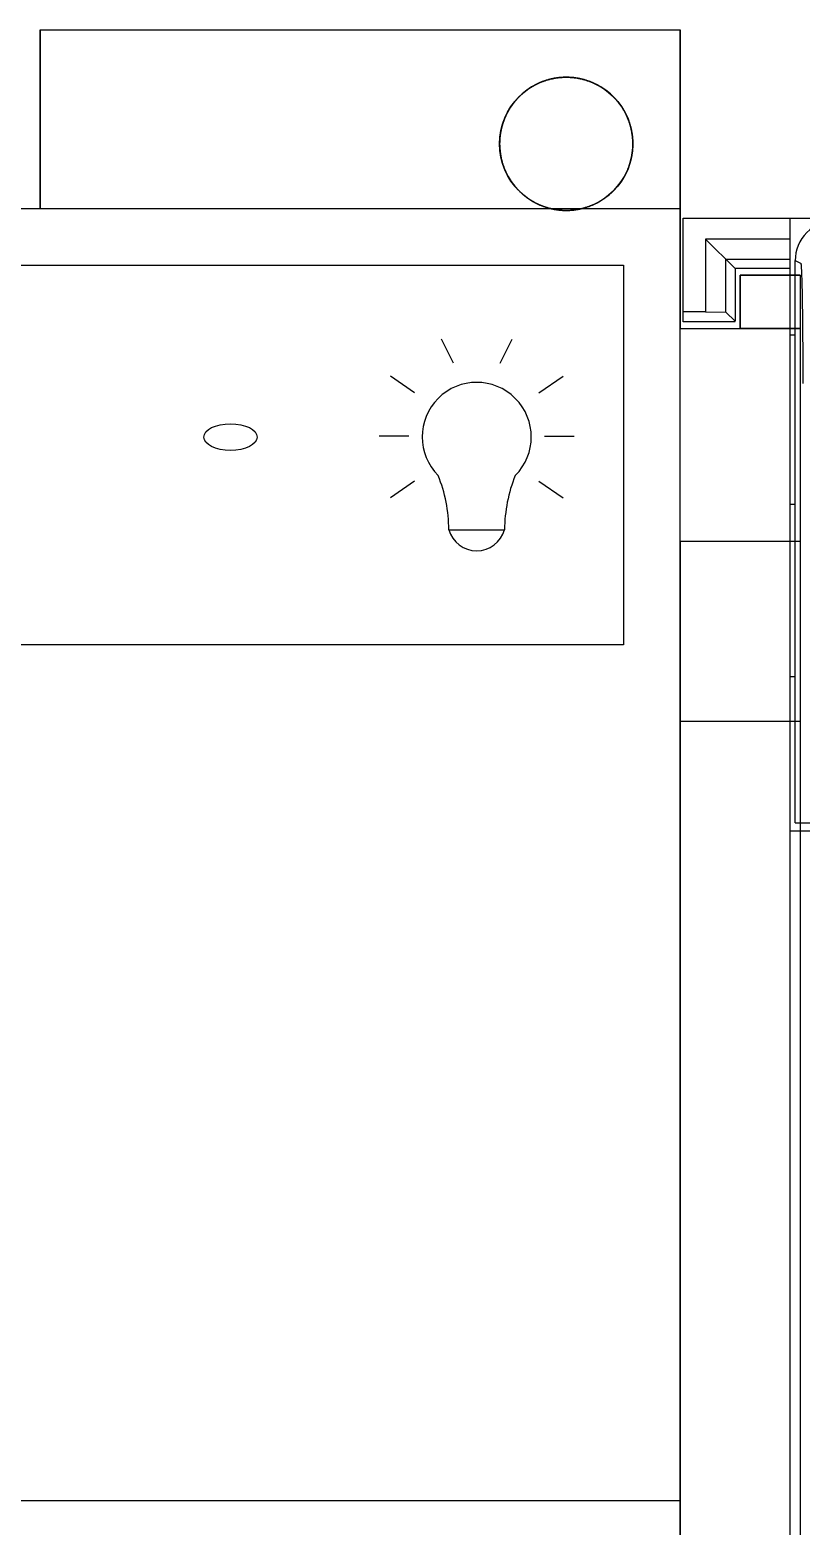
# Model space of a CAD drawing. Header units: inches. Extents: x -38 to 199, y -310 to 64.
# Drawn here: x 163.312 to 164.451, y 57.961 to 60.172 of the extents above; entities that cross this region are included whole.
import ezdxf

# ---------------------------------------------------------------- set-up
doc = ezdxf.new("R2010")
doc.units = ezdxf.units.IN
doc.header["$MEASUREMENT"] = 0
doc.layers.add('PLC', color=7, linetype='Continuous')

# ---------------------------------------------------------------- blocks, each defined once
blk = doc.blocks.new('24VPS')
at = {"layer": 'PLC', "color": 7, "linetype": 'Continuous'}
for p, q in [((178.445, -64.4078), (179.3899, -64.4078)), ((178.445, -64.6716), (178.445, -64.4078)), ((178.445, -64.4078), (178.445, -64.6716)), ((178.445, -64.4078), (179.3899, -64.4078)), ((178.445, -64.4078), (179.3899, -64.4078)), ((178.445, -64.4078), (179.3899, -64.4078)), ((178.445, -64.6716), (178.445, -64.4078)), ((178.445, -64.4078), (178.445, -64.6716)), ((179.3899, -64.4078), (179.3899, -64.8488)), ((179.3899, -64.4078), (179.3899, -64.8488)), ((179.3899, -64.6716), (179.3899, -64.4078)), ((179.3899, -64.6716), (179.3899, -64.4078)), ((176.8111, -64.6716), (179.3899, -64.6716)), ((176.8111, -64.6716), (179.3899, -64.6716)), ((178.0119, -64.6716), (178.445, -64.6716)), ((178.0119, -64.6716), (178.445, -64.6716)), ((178.445, -64.6716), (179.1976, -64.6716)), ((178.445, -64.6716), (179.1976, -64.6716)), ((179.1976, -64.6716), (179.2455, -64.6716)), ((179.1976, -64.6716), (179.2455, -64.6716)), ((179.2455, -64.6716), (179.3899, -64.6716)), ((179.2455, -64.6716), (179.3899, -64.6716)), ((179.3899, -69.3173), (179.3899, -64.6716)), ((179.3899, -69.3173), (179.3899, -64.6716)), ((179.4785, -64.77), (179.567, -64.77)), ((179.4785, -64.8488), (179.4785, -64.77)), ((179.4785, -64.77), (179.4785, -64.8488)), ((179.567, -64.77), (179.4785, -64.77)), ((179.567, -64.77), (179.4785, -64.77)), ((179.4785, -64.77), (179.567, -64.77)), ((179.4785, -64.77), (179.4785, -64.8488)), ((179.4785, -64.8488), (179.4785, -64.77)), ((179.567, -64.77), (179.567, -69.2188)), ((179.3899, -64.8488), (179.567, -64.8488)), ((179.3899, -64.8488), (179.567, -64.8488)), ((179.3899, -65.1637), (179.3899, -64.8488)), ((179.3899, -65.1637), (179.3899, -64.8488)), ((179.567, -64.8488), (179.4785, -64.8488)), ((179.567, -64.8488), (179.4785, -64.8488)), ((179.3899, -65.1637), (179.3899, -65.4295)), ((179.567, -65.1637), (179.3899, -65.1637)), ((179.567, -65.1637), (179.3899, -65.1637)), ((179.567, -65.1637), (179.3899, -65.1637)), ((179.567, -65.1637), (179.3899, -65.1637)), ((179.3899, -65.1637), (179.3899, -65.4295)), ((179.3899, -65.4295), (179.3899, -68.8153)), ((179.567, -65.4295), (179.3899, -65.4295)), ((179.567, -65.4295), (179.3899, -65.4295)), ((179.567, -65.4295), (179.3899, -65.4295)), ((179.567, -65.4295), (179.3899, -65.4295)), ((179.3899, -65.4295), (179.3899, -68.8153))]:
    blk.add_line(p, q, dxfattribs=at)
at = {"layer": 'PLC', "color": 7, "linetype": 'Continuous', "flags": 128}
for points in [[(179.3199, -64.5761), (179.3199, -64.575), (179.3199, -64.5739), (179.3198, -64.5728), (179.3198, -64.5717), (179.3197, -64.5706), (179.3197, -64.5695), (179.3196, -64.5683), (179.3195, -64.5672), (179.3194, -64.5661), (179.3192, -64.565), (179.3191, -64.5639), (179.319, -64.5628), (179.3188, -64.5617), (179.3186, -64.5606), (179.3185, -64.5595), (179.3183, -64.5584), (179.3181, -64.5573), (179.3179, -64.5562), (179.3176, -64.5551), (179.3174, -64.5541), (179.3171, -64.553), (179.3168, -64.5519), (179.3166, -64.5508), (179.3163, -64.5498), (179.316, -64.5487), (179.3157, -64.5476), (179.3153, -64.5465), (179.315, -64.5455), (179.3146, -64.5444), (179.3143, -64.5434), (179.3139, -64.5423), (179.3135, -64.5413), (179.3131, -64.5403), (179.3127, -64.5392), (179.3123, -64.5382), (179.3119, -64.5372), (179.3114, -64.5362), (179.311, -64.5351), (179.3105, -64.5341), (179.31, -64.5331), (179.3095, -64.5321), (179.309, -64.5311), (179.3085, -64.5302), (179.308, -64.5292), (179.3074, -64.5282), (179.3069, -64.5272), (179.3063, -64.5263), (179.3058, -64.5253), (179.3052, -64.5244), (179.3046, -64.5234), (179.304, -64.5225), (179.3034, -64.5216), (179.3028, -64.5206), (179.3021, -64.5197), (179.3015, -64.5188), (179.3008, -64.5179), (179.3002, -64.517), (179.2995, -64.5161), (179.2988, -64.5153), (179.2981, -64.5144), (179.2974, -64.5135), (179.2967, -64.5127), (179.296, -64.5118), (179.2953, -64.511), (179.2945, -64.5102), (179.2938, -64.5093), (179.293, -64.5085), (179.2922, -64.5077), (179.2915, -64.5069), (179.2907, -64.5061), (179.2899, -64.5054), (179.2891, -64.5046), (179.2883, -64.5038), (179.2875, -64.5031), (179.2866, -64.5023), (179.2858, -64.5016), (179.2849, -64.5009), (179.2841, -64.5002), (179.2832, -64.4995), (179.2824, -64.4988), (179.2815, -64.4981), (179.2806, -64.4974), (179.2797, -64.4968), (179.2788, -64.4961), (179.2779, -64.4955), (179.277, -64.4948), (179.2761, -64.4942), (179.2751, -64.4936), (179.2742, -64.493), (179.2733, -64.4924), (179.2723, -64.4918), (179.2714, -64.4913), (179.2704, -64.4907), (179.2694, -64.4902), (179.2685, -64.4896), (179.2675, -64.4891), (179.2665, -64.4886), (179.2655, -64.4881), (179.2645, -64.4876), (179.2635, -64.4871), (179.2625, -64.4866), (179.2615, -64.4862), (179.2605, -64.4857), (179.2594, -64.4853), (179.2584, -64.4849), (179.2574, -64.4845), (179.2563, -64.4841), (179.2553, -64.4837), (179.2543, -64.4833), (179.2532, -64.4829), (179.2521, -64.4826), (179.2511, -64.4822), (179.25, -64.4819), (179.249, -64.4816), (179.2479, -64.4813), (179.2468, -64.481), (179.2457, -64.4807), (179.2447, -64.4805), (179.2436, -64.4802), (179.2425, -64.48), (179.2414, -64.4797), (179.2403, -64.4795), (179.2392, -64.4793), (179.2381, -64.4791), (179.237, -64.4789), (179.2359, -64.4788), (179.2348, -64.4786), (179.2337, -64.4785), (179.2326, -64.4783), (179.2315, -64.4782), (179.2304, -64.4781), (179.2293, -64.478), (179.2282, -64.4779), (179.2271, -64.4779), (179.226, -64.4778), (179.2249, -64.4778), (179.2238, -64.4777), (179.2227, -64.4777), (179.2216, -64.4777), (179.2204, -64.4777), (179.2193, -64.4777), (179.2182, -64.4778), (179.2171, -64.4778), (179.216, -64.4779), (179.2149, -64.4779), (179.2138, -64.478), (179.2127, -64.4781), (179.2116, -64.4782), (179.2105, -64.4783), (179.2094, -64.4785), (179.2083, -64.4786), (179.2072, -64.4788), (179.2061, -64.4789), (179.205, -64.4791), (179.2039, -64.4793), (179.2028, -64.4795), (179.2017, -64.4797), (179.2006, -64.48), (179.1995, -64.4802), (179.1984, -64.4805), (179.1974, -64.4807), (179.1963, -64.481), (179.1952, -64.4813), (179.1942, -64.4816), (179.1931, -64.4819), (179.192, -64.4822), (179.191, -64.4826), (179.1899, -64.4829), (179.1889, -64.4833), (179.1878, -64.4837), (179.1868, -64.4841), (179.1857, -64.4845), (179.1847, -64.4849), (179.1837, -64.4853), (179.1827, -64.4857), (179.1816, -64.4862), (179.1806, -64.4866), (179.1796, -64.4871), (179.1786, -64.4876), (179.1776, -64.4881), (179.1766, -64.4886), (179.1756, -64.4891), (179.1747, -64.4896), (179.1737, -64.4902), (179.1727, -64.4907), (179.1717, -64.4913), (179.1708, -64.4918), (179.1699, -64.4924), (179.1689, -64.493), (179.168, -64.4936), (179.167, -64.4942), (179.1661, -64.4948), (179.1652, -64.4955), (179.1643, -64.4961), (179.1634, -64.4968), (179.1625, -64.4974), (179.1616, -64.4981), (179.1608, -64.4988), (179.1599, -64.4995), (179.159, -64.5002), (179.1582, -64.5009), (179.1573, -64.5016), (179.1565, -64.5023), (179.1557, -64.5031), (179.1548, -64.5038), (179.154, -64.5046), (179.1532, -64.5054), (179.1524, -64.5061), (179.1516, -64.5069), (179.1509, -64.5077), (179.1501, -64.5085), (179.1493, -64.5093), (179.1486, -64.5102), (179.1478, -64.511), (179.1471, -64.5118), (179.1464, -64.5127), (179.1457, -64.5135), (179.145, -64.5144), (179.1443, -64.5153), (179.1436, -64.5161), (179.1429, -64.517), (179.1423, -64.5179), (179.1416, -64.5188), (179.141, -64.5197), (179.1403, -64.5206), (179.1397, -64.5216), (179.1391, -64.5225), (179.1385, -64.5234), (179.1379, -64.5244), (179.1374, -64.5253), (179.1368, -64.5263), (179.1362, -64.5272), (179.1357, -64.5282), (179.1351, -64.5292), (179.1346, -64.5302), (179.1341, -64.5311), (179.1336, -64.5321), (179.1331, -64.5331), (179.1326, -64.5341), (179.1322, -64.5351), (179.1317, -64.5362), (179.1313, -64.5372), (179.1308, -64.5382), (179.1304, -64.5392), (179.13, -64.5403), (179.1296, -64.5413), (179.1292, -64.5423), (179.1288, -64.5434), (179.1285, -64.5444), (179.1281, -64.5455), (179.1278, -64.5465), (179.1275, -64.5476), (179.1271, -64.5487), (179.1268, -64.5498), (179.1265, -64.5508), (179.1263, -64.5519), (179.126, -64.553), (179.1257, -64.5541), (179.1255, -64.5551), (179.1253, -64.5562), (179.125, -64.5573), (179.1248, -64.5584), (179.1246, -64.5595), (179.1245, -64.5606), (179.1243, -64.5617), (179.1241, -64.5628), (179.124, -64.5639), (179.1239, -64.565), (179.1237, -64.5661), (179.1236, -64.5672), (179.1235, -64.5683), (179.1235, -64.5695), (179.1234, -64.5706), (179.1233, -64.5717), (179.1233, -64.5728), (179.1233, -64.5739), (179.1232, -64.575), (179.1232, -64.5761), (179.1232, -64.5772), (179.1233, -64.5783), (179.1233, -64.5795), (179.1233, -64.5806), (179.1234, -64.5817), (179.1235, -64.5828), (179.1235, -64.5839), (179.1236, -64.585), (179.1237, -64.5861), (179.1239, -64.5872), (179.124, -64.5883), (179.1241, -64.5894), (179.1243, -64.5905), (179.1245, -64.5916), (179.1246, -64.5927), (179.1248, -64.5938), (179.125, -64.5949), (179.1253, -64.596), (179.1255, -64.5971), (179.1257, -64.5982), (179.126, -64.5993), (179.1263, -64.6003), (179.1265, -64.6014), (179.1268, -64.6025), (179.1271, -64.6036), (179.1275, -64.6046), (179.1278, -64.6057), (179.1281, -64.6067), (179.1285, -64.6078), (179.1288, -64.6088), (179.1292, -64.6099), (179.1296, -64.6109), (179.13, -64.612), (179.1304, -64.613), (179.1308, -64.614), (179.1313, -64.6151), (179.1317, -64.6161), (179.1322, -64.6171), (179.1326, -64.6181), (179.1331, -64.6191), (179.1336, -64.6201), (179.1341, -64.6211), (179.1346, -64.6221), (179.1351, -64.6231), (179.1357, -64.624), (179.1362, -64.625), (179.1368, -64.626), (179.1374, -64.6269), (179.1379, -64.6279), (179.1385, -64.6288), (179.1391, -64.6298), (179.1397, -64.6307), (179.1403, -64.6316), (179.141, -64.6325), (179.1416, -64.6334), (179.1423, -64.6343), (179.1429, -64.6352), (179.1436, -64.6361), (179.1443, -64.637), (179.145, -64.6379), (179.1457, -64.6387), (179.1464, -64.6396), (179.1471, -64.6404), (179.1478, -64.6413), (179.1486, -64.6421), (179.1493, -64.6429), (179.1501, -64.6437), (179.1509, -64.6445), (179.1516, -64.6453), (179.1524, -64.6461), (179.1532, -64.6469), (179.154, -64.6477), (179.1548, -64.6484), (179.1557, -64.6492), (179.1565, -64.6499), (179.1573, -64.6506), (179.1582, -64.6514), (179.159, -64.6521), (179.1599, -64.6528), (179.1608, -64.6535), (179.1616, -64.6541), (179.1625, -64.6548), (179.1634, -64.6555), (179.1643, -64.6561), (179.1652, -64.6568), (179.1661, -64.6574), (179.167, -64.658), (179.168, -64.6586), (179.1689, -64.6593), (179.1699, -64.6598), (179.1708, -64.6604), (179.1717, -64.661), (179.1727, -64.6615), (179.1737, -64.6621), (179.1747, -64.6626), (179.1756, -64.6631), (179.1766, -64.6637), (179.1776, -64.6642), (179.1786, -64.6647), (179.1796, -64.6651), (179.1806, -64.6656), (179.1816, -64.6661), (179.1827, -64.6665), (179.1837, -64.6669), (179.1847, -64.6674), (179.1857, -64.6678), (179.1868, -64.6682), (179.1878, -64.6686), (179.1889, -64.6689), (179.1899, -64.6693), (179.191, -64.6697), (179.192, -64.67), (179.1931, -64.6703), (179.1942, -64.6706), (179.1952, -64.6709), (179.1963, -64.6712), (179.1974, -64.6715), (179.1984, -64.6718), (179.1995, -64.672), (179.2006, -64.6723), (179.2017, -64.6725), (179.2028, -64.6727), (179.2039, -64.6729), (179.205, -64.6731), (179.2061, -64.6733), (179.2072, -64.6735), (179.2083, -64.6736), (179.2094, -64.6738), (179.2105, -64.6739), (179.2116, -64.674), (179.2127, -64.6741), (179.2138, -64.6742), (179.2149, -64.6743), (179.216, -64.6744), (179.2171, -64.6744), (179.2182, -64.6745), (179.2193, -64.6745), (179.2204, -64.6745), (179.2216, -64.6745), (179.2227, -64.6745), (179.2238, -64.6745), (179.2249, -64.6745), (179.226, -64.6744), (179.2271, -64.6744), (179.2282, -64.6743), (179.2293, -64.6742), (179.2304, -64.6741), (179.2315, -64.674), (179.2326, -64.6739), (179.2337, -64.6738), (179.2348, -64.6736), (179.2359, -64.6735), (179.237, -64.6733), (179.2381, -64.6731), (179.2392, -64.6729), (179.2403, -64.6727), (179.2414, -64.6725), (179.2425, -64.6723), (179.2436, -64.672), (179.2447, -64.6718), (179.2457, -64.6715), (179.2468, -64.6712), (179.2479, -64.6709), (179.249, -64.6706), (179.25, -64.6703), (179.2511, -64.67), (179.2521, -64.6697), (179.2532, -64.6693), (179.2543, -64.6689), (179.2553, -64.6686), (179.2563, -64.6682), (179.2574, -64.6678), (179.2584, -64.6674), (179.2594, -64.6669), (179.2605, -64.6665), (179.2615, -64.6661), (179.2625, -64.6656), (179.2635, -64.6651), (179.2645, -64.6647), (179.2655, -64.6642), (179.2665, -64.6637), (179.2675, -64.6631), (179.2685, -64.6626), (179.2694, -64.6621), (179.2704, -64.6615), (179.2714, -64.661), (179.2723, -64.6604), (179.2733, -64.6598), (179.2742, -64.6593), (179.2751, -64.6586), (179.2761, -64.658), (179.277, -64.6574), (179.2779, -64.6568), (179.2788, -64.6561), (179.2797, -64.6555), (179.2806, -64.6548), (179.2815, -64.6541), (179.2824, -64.6535), (179.2832, -64.6528), (179.2841, -64.6521), (179.2849, -64.6514), (179.2858, -64.6506), (179.2866, -64.6499), (179.2875, -64.6492), (179.2883, -64.6484), (179.2891, -64.6477), (179.2899, -64.6469), (179.2907, -64.6461), (179.2915, -64.6453), (179.2922, -64.6445), (179.293, -64.6437), (179.2938, -64.6429), (179.2945, -64.6421), (179.2953, -64.6413), (179.296, -64.6404), (179.2967, -64.6396), (179.2974, -64.6387), (179.2981, -64.6379), (179.2988, -64.637), (179.2995, -64.6361), (179.3002, -64.6352), (179.3008, -64.6343), (179.3015, -64.6334), (179.3021, -64.6325), (179.3028, -64.6316), (179.3034, -64.6307), (179.304, -64.6298), (179.3046, -64.6288), (179.3052, -64.6279), (179.3058, -64.6269), (179.3063, -64.626), (179.3069, -64.625), (179.3074, -64.624), (179.308, -64.6231), (179.3085, -64.6221), (179.309, -64.6211), (179.3095, -64.6201), (179.31, -64.6191), (179.3105, -64.6181), (179.311, -64.6171), (179.3114, -64.6161), (179.3119, -64.6151), (179.3123, -64.614), (179.3127, -64.613), (179.3131, -64.612), (179.3135, -64.6109), (179.3139, -64.6099), (179.3143, -64.6088), (179.3146, -64.6078), (179.315, -64.6067), (179.3153, -64.6057), (179.3157, -64.6046), (179.316, -64.6036), (179.3163, -64.6025), (179.3166, -64.6014), (179.3168, -64.6003), (179.3171, -64.5993), (179.3174, -64.5982), (179.3176, -64.5971), (179.3179, -64.596), (179.3181, -64.5949), (179.3183, -64.5938), (179.3185, -64.5927), (179.3186, -64.5916), (179.3188, -64.5905), (179.319, -64.5894), (179.3191, -64.5883), (179.3192, -64.5872), (179.3194, -64.5861), (179.3195, -64.585), (179.3196, -64.5839), (179.3197, -64.5828), (179.3197, -64.5817), (179.3198, -64.5806), (179.3198, -64.5795), (179.3199, -64.5783), (179.3199, -64.5772), (179.3199, -64.5761)], [(179.1977, -64.6716), (179.1966, -64.6713), (179.1955, -64.671), (179.1944, -64.6707), (179.1934, -64.6704), (179.1923, -64.6701), (179.1913, -64.6697), (179.1902, -64.6694), (179.1891, -64.669), (179.1881, -64.6687), (179.1871, -64.6683), (179.186, -64.6679), (179.185, -64.6675), (179.184, -64.6671), (179.1829, -64.6666), (179.1819, -64.6662), (179.1809, -64.6657), (179.1799, -64.6653), (179.1789, -64.6648), (179.1779, -64.6643), (179.1769, -64.6638), (179.1759, -64.6633), (179.1749, -64.6628), (179.174, -64.6622), (179.173, -64.6617), (179.172, -64.6611), (179.1711, -64.6606), (179.1701, -64.66), (179.1692, -64.6594), (179.1683, -64.6588), (179.1673, -64.6582), (179.1664, -64.6576), (179.1655, -64.657), (179.1646, -64.6563), (179.1637, -64.6557), (179.1628, -64.655), (179.1619, -64.6543), (179.161, -64.6537), (179.1601, -64.653), (179.1593, -64.6523), (179.1584, -64.6516), (179.1576, -64.6509), (179.1568, -64.6501), (179.1559, -64.6494), (179.1551, -64.6487), (179.1543, -64.6479), (179.1535, -64.6471), (179.1527, -64.6463), (179.1519, -64.6456), (179.1511, -64.6448), (179.1503, -64.644), (179.1496, -64.6432), (179.1488, -64.6423), (179.1481, -64.6415), (179.1474, -64.6407), (179.1466, -64.6398), (179.1459, -64.639), (179.1452, -64.6381), (179.1445, -64.6373), (179.1438, -64.6364), (179.1432, -64.6355), (179.1425, -64.6346), (179.1418, -64.6337), (179.1412, -64.6328), (179.1406, -64.6319), (179.1399, -64.631), (179.1393, -64.6301), (179.1387, -64.6291), (179.1381, -64.6282), (179.1375, -64.6272), (179.137, -64.6263), (179.1364, -64.6253), (179.1359, -64.6244), (179.1353, -64.6234), (179.1348, -64.6224), (179.1343, -64.6214), (179.1338, -64.6204), (179.1333, -64.6194), (179.1328, -64.6185), (179.1323, -64.6174), (179.1319, -64.6164), (179.1314, -64.6154), (179.131, -64.6144), (179.1306, -64.6134), (179.1301, -64.6123), (179.1297, -64.6113), (179.1294, -64.6103), (179.129, -64.6092), (179.1286, -64.6082), (179.1282, -64.6071), (179.1279, -64.6061), (179.1276, -64.605), (179.1272, -64.6039), (179.1269, -64.6029), (179.1266, -64.6018), (179.1264, -64.6007), (179.1261, -64.5996), (179.1258, -64.5986), (179.1256, -64.5975), (179.1253, -64.5964), (179.1251, -64.5953), (179.1249, -64.5942), (179.1247, -64.5931), (179.1245, -64.592), (179.1244, -64.5909), (179.1242, -64.5898), (179.1241, -64.5887), (179.1239, -64.5876), (179.1238, -64.5865), (179.1237, -64.5854), (179.1236, -64.5843), (179.1235, -64.5832), (179.1234, -64.5821), (179.1234, -64.581), (179.1233, -64.5799), (179.1233, -64.5788), (179.1233, -64.5776), (179.1232, -64.5765), (179.1232, -64.5754), (179.1233, -64.5743), (179.1233, -64.5732), (179.1233, -64.5721), (179.1234, -64.571), (179.1234, -64.5699), (179.1235, -64.5688), (179.1236, -64.5677), (179.1237, -64.5666), (179.1238, -64.5654), (179.1239, -64.5643), (179.1241, -64.5632), (179.1242, -64.5621), (179.1244, -64.561), (179.1246, -64.5599), (179.1248, -64.5588), (179.125, -64.5578), (179.1252, -64.5567), (179.1254, -64.5556), (179.1256, -64.5545), (179.1259, -64.5534), (179.1262, -64.5523), (179.1264, -64.5513), (179.1267, -64.5502), (179.127, -64.5491), (179.1273, -64.548), (179.1277, -64.547), (179.128, -64.5459), (179.1283, -64.5449), (179.1287, -64.5438), (179.1291, -64.5428), (179.1294, -64.5417), (179.1298, -64.5407), (179.1302, -64.5396), (179.1306, -64.5386), (179.1311, -64.5376), (179.1315, -64.5366), (179.132, -64.5356), (179.1324, -64.5345), (179.1329, -64.5336), (179.1334, -64.5325), (179.1339, -64.5316), (179.1344, -64.5306), (179.1349, -64.5296), (179.1355, -64.5286), (179.136, -64.5276), (179.1365, -64.5267), (179.1371, -64.5257), (179.1377, -64.5248), (179.1383, -64.5238), (179.1389, -64.5229), (179.1395, -64.5219), (179.1401, -64.521), (179.1407, -64.5201), (179.1414, -64.5192), (179.142, -64.5183), (179.1427, -64.5174), (179.1433, -64.5165), (179.144, -64.5156), (179.1447, -64.5147), (179.1454, -64.5139), (179.1461, -64.513), (179.1468, -64.5122), (179.1475, -64.5113), (179.1483, -64.5105), (179.149, -64.5097), (179.1498, -64.5089), (179.1505, -64.5081), (179.1513, -64.5073), (179.1521, -64.5065), (179.1529, -64.5057), (179.1537, -64.5049), (179.1545, -64.5042), (179.1553, -64.5034), (179.1561, -64.5027), (179.1569, -64.5019), (179.1578, -64.5012), (179.1586, -64.5005), (179.1595, -64.4998), (179.1604, -64.4991), (179.1612, -64.4984), (179.1621, -64.4977), (179.163, -64.4971), (179.1639, -64.4964), (179.1648, -64.4957), (179.1657, -64.4951), (179.1666, -64.4945), (179.1675, -64.4939), (179.1685, -64.4933), (179.1694, -64.4927), (179.1704, -64.4921), (179.1713, -64.4915), (179.1723, -64.491), (179.1732, -64.4904), (179.1742, -64.4899), (179.1752, -64.4893), (179.1762, -64.4888), (179.1772, -64.4883), (179.1781, -64.4878), (179.1791, -64.4873), (179.1801, -64.4869), (179.1812, -64.4864), (179.1822, -64.4859), (179.1832, -64.4855), (179.1842, -64.4851), (179.1853, -64.4847), (179.1863, -64.4842), (179.1873, -64.4839), (179.1884, -64.4835), (179.1894, -64.4831), (179.1905, -64.4828), (179.1915, -64.4824), (179.1926, -64.4821), (179.1936, -64.4818), (179.1947, -64.4814), (179.1958, -64.4811), (179.1968, -64.4809), (179.1979, -64.4806), (179.199, -64.4803), (179.2001, -64.4801), (179.2012, -64.4799), (179.2022, -64.4796), (179.2033, -64.4794), (179.2044, -64.4792), (179.2055, -64.479), (179.2066, -64.4788), (179.2077, -64.4787), (179.2088, -64.4785), (179.2099, -64.4784), (179.211, -64.4783), (179.2121, -64.4782), (179.2132, -64.478), (179.2143, -64.478), (179.2155, -64.4779), (179.2166, -64.4778), (179.2177, -64.4778), (179.2188, -64.4777), (179.2199, -64.4777), (179.221, -64.4777), (179.2221, -64.4777), (179.2232, -64.4777), (179.2243, -64.4777), (179.2254, -64.4778), (179.2265, -64.4778), (179.2276, -64.4779), (179.2288, -64.478), (179.2299, -64.478), (179.231, -64.4782), (179.2321, -64.4783), (179.2332, -64.4784), (179.2343, -64.4785), (179.2354, -64.4787), (179.2365, -64.4788), (179.2376, -64.479), (179.2387, -64.4792), (179.2398, -64.4794), (179.2409, -64.4796), (179.2419, -64.4799), (179.243, -64.4801), (179.2441, -64.4803), (179.2452, -64.4806), (179.2463, -64.4809), (179.2473, -64.4811), (179.2484, -64.4814), (179.2495, -64.4818), (179.2505, -64.4821), (179.2516, -64.4824), (179.2527, -64.4828), (179.2537, -64.4831), (179.2547, -64.4835), (179.2558, -64.4839), (179.2568, -64.4842), (179.2579, -64.4847), (179.2589, -64.4851), (179.2599, -64.4855), (179.2609, -64.4859), (179.262, -64.4864), (179.263, -64.4869), (179.264, -64.4873), (179.265, -64.4878), (179.266, -64.4883), (179.2669, -64.4888), (179.2679, -64.4893), (179.2689, -64.4899), (179.2699, -64.4904), (179.2708, -64.491), (179.2718, -64.4915), (179.2728, -64.4921), (179.2737, -64.4927), (179.2746, -64.4933), (179.2756, -64.4939), (179.2765, -64.4945), (179.2774, -64.4951), (179.2783, -64.4957), (179.2792, -64.4964), (179.2801, -64.4971), (179.281, -64.4977), (179.2819, -64.4984), (179.2828, -64.4991), (179.2836, -64.4998), (179.2845, -64.5005), (179.2853, -64.5012), (179.2862, -64.5019), (179.287, -64.5027), (179.2878, -64.5034), (179.2886, -64.5042), (179.2894, -64.5049), (179.2902, -64.5057), (179.291, -64.5065), (179.2918, -64.5073), (179.2926, -64.5081), (179.2933, -64.5089), (179.2941, -64.5097), (179.2948, -64.5105), (179.2956, -64.5113), (179.2963, -64.5122), (179.297, -64.513), (179.2977, -64.5139), (179.2984, -64.5147), (179.2991, -64.5156), (179.2998, -64.5165), (179.3005, -64.5174), (179.3011, -64.5183), (179.3018, -64.5192), (179.3024, -64.5201), (179.303, -64.521), (179.3036, -64.5219), (179.3042, -64.5229), (179.3048, -64.5238), (179.3054, -64.5248), (179.306, -64.5257), (179.3066, -64.5267), (179.3071, -64.5276), (179.3077, -64.5286), (179.3082, -64.5296), (179.3087, -64.5306), (179.3092, -64.5316), (179.3097, -64.5325), (179.3102, -64.5336), (179.3107, -64.5345), (179.3111, -64.5356), (179.3116, -64.5366), (179.312, -64.5376), (179.3125, -64.5386), (179.3129, -64.5396), (179.3133, -64.5407), (179.3137, -64.5417), (179.3141, -64.5428), (179.3144, -64.5438), (179.3148, -64.5449), (179.3151, -64.5459), (179.3155, -64.547), (179.3158, -64.548), (179.3161, -64.5491), (179.3164, -64.5502), (179.3167, -64.5513), (179.317, -64.5523), (179.3172, -64.5534), (179.3175, -64.5545), (179.3177, -64.5556), (179.3179, -64.5567), (179.3181, -64.5578), (179.3183, -64.5588), (179.3185, -64.5599), (179.3187, -64.561), (179.3189, -64.5621), (179.319, -64.5632), (179.3192, -64.5643), (179.3193, -64.5654), (179.3194, -64.5666), (179.3195, -64.5677), (179.3196, -64.5688), (179.3197, -64.5699), (179.3197, -64.571), (179.3198, -64.5721), (179.3198, -64.5732), (179.3199, -64.5743), (179.3199, -64.5754), (179.3199, -64.5765), (179.3199, -64.5776), (179.3198, -64.5788), (179.3198, -64.5799), (179.3197, -64.581), (179.3197, -64.5821), (179.3196, -64.5832), (179.3195, -64.5843), (179.3194, -64.5854), (179.3193, -64.5865), (179.3192, -64.5876), (179.3191, -64.5887), (179.3189, -64.5898), (179.3188, -64.5909), (179.3186, -64.592), (179.3184, -64.5931), (179.3182, -64.5942), (179.318, -64.5953), (179.3178, -64.5964), (179.3175, -64.5975), (179.3173, -64.5986), (179.317, -64.5996), (179.3168, -64.6007), (179.3165, -64.6018), (179.3162, -64.6029), (179.3159, -64.6039), (179.3155, -64.605), (179.3152, -64.6061), (179.3149, -64.6071), (179.3145, -64.6082), (179.3141, -64.6092), (179.3138, -64.6103), (179.3134, -64.6113), (179.313, -64.6123), (179.3126, -64.6134), (179.3121, -64.6144), (179.3117, -64.6154), (179.3113, -64.6164), (179.3108, -64.6174), (179.3103, -64.6185), (179.3098, -64.6194), (179.3093, -64.6204), (179.3088, -64.6214), (179.3083, -64.6224), (179.3078, -64.6234), (179.3073, -64.6244), (179.3067, -64.6253), (179.3061, -64.6263), (179.3056, -64.6272), (179.305, -64.6282), (179.3044, -64.6291), (179.3038, -64.6301), (179.3032, -64.631), (179.3025, -64.6319), (179.3019, -64.6328), (179.3013, -64.6337), (179.3006, -64.6346), (179.3, -64.6355), (179.2993, -64.6364), (179.2986, -64.6373), (179.2979, -64.6381), (179.2972, -64.639), (179.2965, -64.6398), (179.2958, -64.6407), (179.295, -64.6415), (179.2943, -64.6423), (179.2935, -64.6432), (179.2928, -64.644), (179.292, -64.6448), (179.2912, -64.6456), (179.2904, -64.6463), (179.2896, -64.6471), (179.2888, -64.6479), (179.288, -64.6487), (179.2872, -64.6494), (179.2864, -64.6501), (179.2855, -64.6509), (179.2847, -64.6516), (179.2838, -64.6523), (179.283, -64.653), (179.2821, -64.6537), (179.2812, -64.6543), (179.2803, -64.655), (179.2794, -64.6557), (179.2785, -64.6563), (179.2776, -64.657), (179.2767, -64.6576), (179.2758, -64.6582), (179.2749, -64.6588), (179.2739, -64.6594), (179.273, -64.66), (179.272, -64.6606), (179.2711, -64.6611), (179.2701, -64.6617), (179.2691, -64.6622), (179.2682, -64.6628), (179.2672, -64.6633), (179.2662, -64.6638), (179.2652, -64.6643), (179.2642, -64.6648), (179.2632, -64.6653), (179.2622, -64.6657), (179.2612, -64.6662), (179.2602, -64.6666), (179.2591, -64.6671), (179.2581, -64.6675), (179.2571, -64.6679), (179.2561, -64.6683), (179.255, -64.6687), (179.254, -64.669), (179.2529, -64.6694), (179.2519, -64.6697), (179.2508, -64.6701), (179.2497, -64.6704), (179.2487, -64.6707), (179.2476, -64.671), (179.2465, -64.6713), (179.2455, -64.6716), (179.2444, -64.6719), (179.2433, -64.6721), (179.2422, -64.6724), (179.2411, -64.6726), (179.24, -64.6728), (179.2389, -64.673), (179.2378, -64.6732), (179.2367, -64.6734), (179.2355, -64.6735), (179.2344, -64.6737), (179.2333, -64.6738), (179.2322, -64.674), (179.2311, -64.6741), (179.23, -64.6742), (179.2289, -64.6743), (179.2277, -64.6743), (179.2266, -64.6744), (179.2255, -64.6745), (179.2244, -64.6745), (179.2232, -64.6745), (179.2221, -64.6745), (179.221, -64.6745), (179.2199, -64.6745), (179.2187, -64.6745), (179.2176, -64.6745), (179.2165, -64.6744), (179.2154, -64.6743), (179.2143, -64.6743), (179.2131, -64.6742), (179.212, -64.6741), (179.2109, -64.674), (179.2098, -64.6738), (179.2087, -64.6737), (179.2076, -64.6735), (179.2065, -64.6734), (179.2054, -64.6732), (179.2042, -64.673), (179.2031, -64.6728), (179.202, -64.6726), (179.2009, -64.6724), (179.1998, -64.6721), (179.1988, -64.6719)]]:
    blk.add_lwpolyline(points, close=True, dxfattribs=at)
at = {"layer": 'PLC', "color": 7, "linetype": 'Continuous'}
blk.add_lwpolyline([(176.8948, -64.7553), (179.3062, -64.7553), (179.3062, -65.3163), (176.8948, -65.3163)], close=True, dxfattribs=at)
for points in [[(179.0549, -64.9002), (179.0372, -64.8647)], [(179.1238, -64.9002), (179.1416, -64.8647)], [(178.9975, -64.9439), (178.9619, -64.9193)], [(179.1813, -64.9439), (179.2168, -64.9193)], [(178.9893, -65.0082), (178.9455, -65.0082)], [(179.1895, -65.0082), (179.2332, -65.0082)], [(178.9975, -65.0744), (178.9619, -65.099)], [(179.1813, -65.0744), (179.2168, -65.099)], [(179.0481, -65.1462), (179.1306, -65.1462)], [(179.3899, -66.5811), (176.8111, -66.5811)]]:
    blk.add_lwpolyline(points, dxfattribs=at)
blk.add_circle((179.2216, -64.5761), 0.0984, dxfattribs=at)
for centre, radius, start, end in [((179.2216, -64.5761), 0.0984, 284.0699, 255.9301), ((179.2216, -64.5761), 0.0984, 255.9301, 284.0699), ((179.0894, -65.0092), 0.0806, 315, 225), ((178.8366, -65.1462), 0.2115, 0, 22.2377), ((179.3421, -65.1462), 0.2115, 157.7623, 180), ((179.0894, -65.1346), 0.0428, 195.7313, 344.2687)]:
    blk.add_arc(centre, radius, start, end, dxfattribs=at)
blk.add_ellipse((178.7259, -65.0094), major_axis=(-0.0394, 0), ratio=0.5, dxfattribs=at)

msp = doc.modelspace()

# ---------------------------------------------------------------- linework, layer by layer
at = {"layer": 'PLC', "linetype": 'Continuous'}
for p, q in [((164.27681, 59.74025), (164.27681, 59.8938)), ((164.27681, 59.8938), (164.54452, 59.8938)), ((164.43429, 59.8938), (164.43429, 55.29935)), ((164.30996, 59.86261), (164.30996, 59.7553)), ((164.30996, 59.86261), (164.35358, 59.81899)), ((164.43429, 59.86261), (164.30996, 59.86261)), ((164.34001, 59.75479), (164.34001, 59.83256)), ((164.43429, 59.83256), (164.34001, 59.83256)), ((164.35358, 59.81899), (164.35358, 59.74121)), ((164.43429, 59.81899), (164.35358, 59.81899)), ((164.44216, 59.00009), (164.44216, 59.83081)), ((164.44216, 59.83081), (164.45086, 59.82646)), ((164.30996, 59.7553), (164.27681, 59.7553)), ((164.30996, 59.7553), (164.34001, 59.75479)), ((164.34001, 59.75479), (164.35358, 59.74121)), ((164.35358, 59.74025), (164.27681, 59.74025)), ((164.44216, 59.72057), (164.43429, 59.72057)), ((164.44216, 59.47057), (164.43429, 59.47057)), ((164.43429, 59.21663), (164.44216, 59.21663)), ((164.44216, 59.1497), (164.43429, 59.1497)), ((164.44216, 59.00009), (165.81224, 59.00009)), ((164.43429, 58.98828), (165.81224, 58.98828))]:
    msp.add_line(p, q, dxfattribs=at)
msp.add_arc((164.50121, 59.83081), 0.05905, 89.99406, 179.99628, dxfattribs=at)
msp.add_open_spline([(164.45393, 59.64931), (164.45393, 59.66076), (164.4539, 59.67782), (164.4538, 59.7003), (164.4537, 59.71654), (164.45358, 59.73213), (164.45342, 59.74694), (164.45325, 59.76082), (164.45305, 59.77364), (164.45283, 59.78527), (164.45262, 59.79417), (164.45245, 59.80062), (164.45232, 59.80492), (164.45218, 59.80885), (164.45205, 59.8124), (164.45191, 59.81556), (164.45177, 59.81833), (164.45162, 59.8207), (164.4515, 59.82241), (164.45139, 59.82358), (164.45132, 59.8243), (164.45125, 59.82492), (164.45117, 59.82543), (164.4511, 59.82584), (164.45103, 59.82614), (164.45096, 59.82634), (164.4509, 59.82644), (164.45086, 59.82646)], degree=3, knots=[0, 0, 0, 0, 0.193908, 0.2885911, 0.3804764, 0.4687385, 0.5525594, 0.6311291, 0.7036732, 0.7695148, 0.8280111, 0.8543371, 0.8786347, 0.9008436, 0.9209083, 0.9387861, 0.9544366, 0.9678195, 0.9788964, 0.9835625, 0.9876456, 0.9911449, 0.9940605, 0.9963934, 0.9981474, 0.9993341, 1, 1, 1, 1], dxfattribs=at)

# ---------------------------------------------------------------- block references
msp.add_blockref('24VPS', (-15.11738, 124.57955))

doc.saveas('drawing.dxf')
